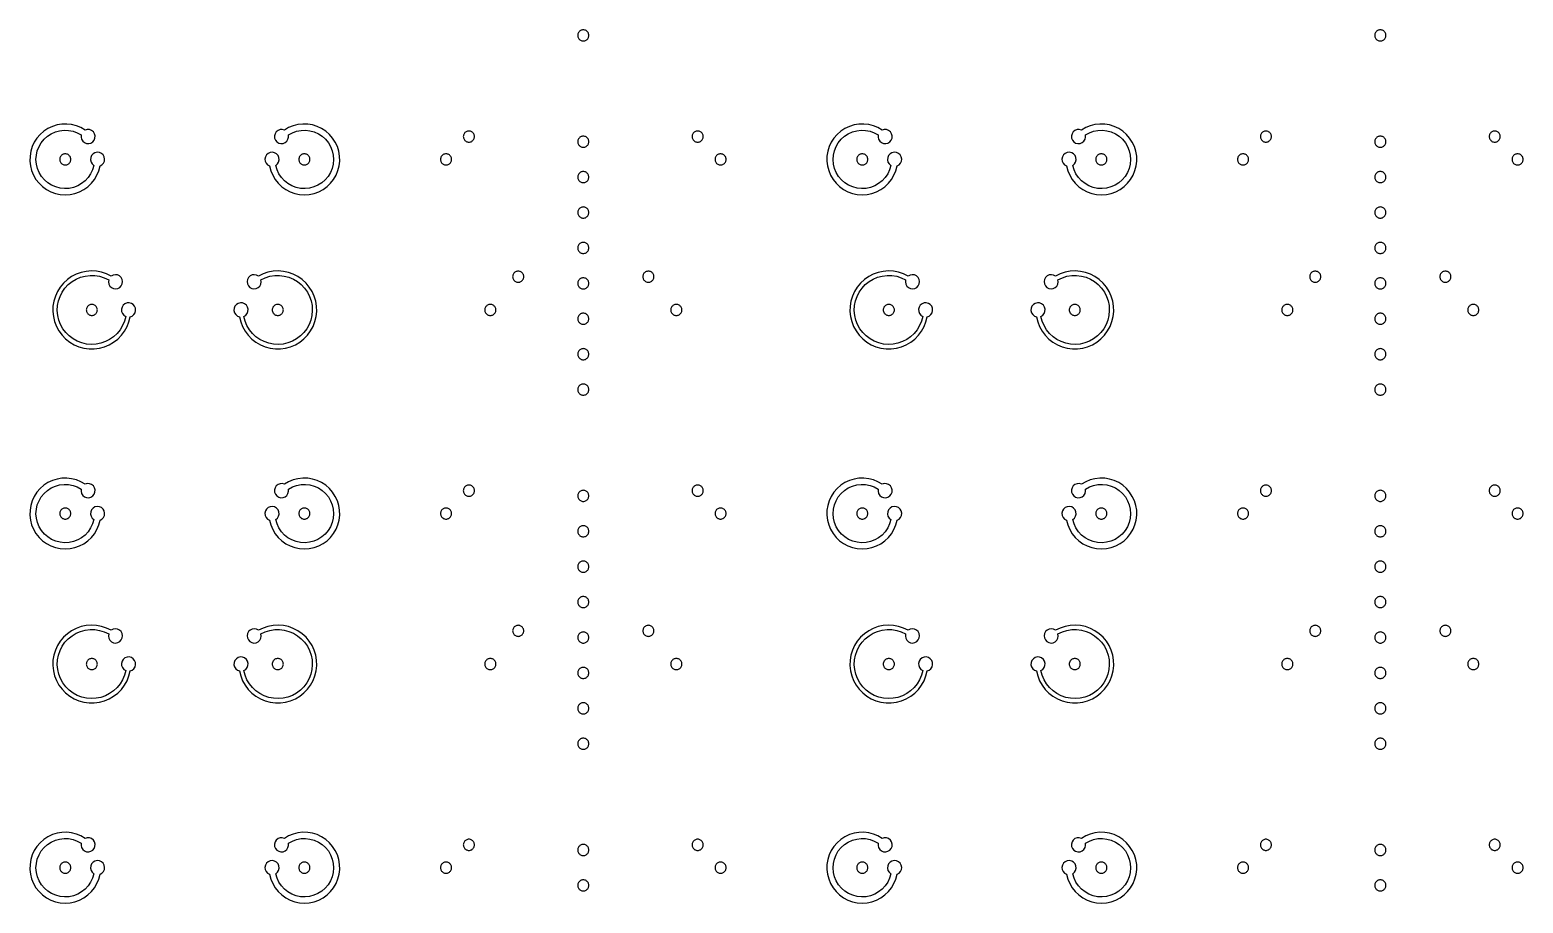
# Model space of a CAD drawing. Extents: x -100 to 100, y -100 to 100.
# Drawn here: x 8.68 to 28.88, y -25.39 to -13.58 of the extents above; entities that cross this region are included whole.
import ezdxf

# ---------------------------------------------------------------- set-up
doc = ezdxf.new("R2010")
doc.units = 0
doc.layers.add('L2', color=7, linetype='continuous')

# ---------------------------------------------------------------- blocks, each defined once
blk = doc.blocks.new('LDI_XFL94-0512-011_L2_B1')
at = {"layer": 'L2'}
for points in [[(9.548, -53.734), (9.531, -53.793), (9.505, -53.848), (9.472, -53.898), (9.43, -53.943), (9.383, -53.98), (9.33, -54.01), (9.273, -54.032), (9.213, -54.045), (9.153, -54.048), (9.092, -54.042), (9.033, -54.026), (8.977, -54.002), (8.926, -53.97), (8.88, -53.93), (8.841, -53.884), (8.809, -53.832), (8.786, -53.775), (8.772, -53.716), (8.766, -53.656), (8.771, -53.595), (8.784, -53.536), (8.807, -53.479), (8.837, -53.427), (8.876, -53.38), (8.921, -53.339), (8.972, -53.306), (9.028, -53.281), (9.086, -53.265), (9.147, -53.258), (9.207, -53.26), (9.267, -53.272), (9.324, -53.292), (9.378, -53.322), (9.375, -53.352), (9.383, -53.381), (9.399, -53.407), (9.422, -53.426), (9.45, -53.437), (9.48, -53.439), (9.509, -53.431), (9.534, -53.415), (9.554, -53.392), (9.564, -53.364), (9.566, -53.334), (9.558, -53.305), (9.542, -53.279), (9.518, -53.26), (9.49, -53.25), (9.46, -53.248), (9.431, -53.256), (9.374, -53.223), (9.312, -53.198), (9.248, -53.182), (9.182, -53.174), (9.116, -53.176), (9.051, -53.187), (8.988, -53.206), (8.928, -53.235), (8.872, -53.271), (8.822, -53.315), (8.779, -53.365), (8.743, -53.42), (8.715, -53.48), (8.695, -53.543), (8.685, -53.609), (8.683, -53.675), (8.691, -53.741), (8.707, -53.805), (8.733, -53.866), (8.766, -53.923), (8.807, -53.975), (8.855, -54.021), (8.909, -54.06), (8.968, -54.091), (9.03, -54.113), (9.095, -54.127), (9.161, -54.132), (9.227, -54.127), (9.292, -54.114), (9.354, -54.091), (9.413, -54.061), (9.467, -54.022), (9.515, -53.976), (9.556, -53.925), (9.59, -53.868), (9.615, -53.807), (9.632, -53.742), (9.658, -53.728), (9.679, -53.705), (9.691, -53.678), (9.694, -53.648), (9.688, -53.618), (9.673, -53.592), (9.651, -53.572), (9.623, -53.56), (9.593, -53.557), (9.564, -53.564), (9.538, -53.579), (9.518, -53.602), (9.506, -53.629), (9.503, -53.659), (9.51, -53.689), (9.526, -53.714), (9.548, -53.734)], [(11.925, -53.742), (11.942, -53.807), (11.967, -53.868), (12.001, -53.925), (12.042, -53.976), (12.09, -54.022), (12.144, -54.061), (12.203, -54.091), (12.265, -54.114), (12.33, -54.127), (12.396, -54.132), (12.462, -54.127), (12.527, -54.113), (12.589, -54.091), (12.648, -54.06), (12.702, -54.021), (12.749, -53.975), (12.791, -53.923), (12.824, -53.866), (12.849, -53.805), (12.866, -53.741), (12.874, -53.675), (12.872, -53.609), (12.862, -53.543), (12.842, -53.48), (12.814, -53.42), (12.778, -53.365), (12.735, -53.315), (12.685, -53.271), (12.629, -53.235), (12.569, -53.206), (12.506, -53.187), (12.441, -53.176), (12.374, -53.174), (12.309, -53.182), (12.244, -53.198), (12.183, -53.223), (12.126, -53.256), (12.097, -53.248), (12.067, -53.25), (12.039, -53.26), (12.015, -53.279), (11.999, -53.305), (11.991, -53.334), (11.992, -53.364), (12.003, -53.392), (12.022, -53.415), (12.048, -53.431), (12.077, -53.439), (12.107, -53.437), (12.135, -53.426), (12.158, -53.407), (12.174, -53.381), (12.182, -53.352), (12.179, -53.322), (12.233, -53.292), (12.29, -53.272), (12.35, -53.26), (12.41, -53.258), (12.471, -53.265), (12.529, -53.281), (12.585, -53.306), (12.636, -53.339), (12.681, -53.38), (12.72, -53.427), (12.75, -53.479), (12.773, -53.536), (12.786, -53.595), (12.79, -53.656), (12.785, -53.716), (12.771, -53.775), (12.748, -53.832), (12.716, -53.884), (12.677, -53.93), (12.631, -53.97), (12.579, -54.002), (12.524, -54.026), (12.465, -54.042), (12.404, -54.048), (12.344, -54.045), (12.284, -54.032), (12.227, -54.01), (12.174, -53.98), (12.127, -53.943), (12.085, -53.898), (12.051, -53.848), (12.026, -53.793), (12.008, -53.734), (12.031, -53.714), (12.047, -53.689), (12.054, -53.659), (12.051, -53.629), (12.039, -53.602), (12.019, -53.579), (11.993, -53.564), (11.964, -53.557), (11.934, -53.56), (11.906, -53.572), (11.884, -53.592), (11.869, -53.618), (11.862, -53.648), (11.866, -53.678), (11.878, -53.705), (11.898, -53.728), (11.925, -53.742)], [(14.62, -53.269), (14.611, -53.269), (14.601, -53.271), (14.592, -53.274), (14.583, -53.279), (14.575, -53.284), (14.567, -53.291), (14.561, -53.298), (14.556, -53.306), (14.551, -53.315), (14.548, -53.324), (14.546, -53.334), (14.545, -53.344), (14.546, -53.353), (14.548, -53.363), (14.551, -53.372), (14.556, -53.381), (14.561, -53.389), (14.567, -53.397), (14.575, -53.403), (14.583, -53.409), (14.592, -53.413), (14.601, -53.416), (14.611, -53.418), (14.62, -53.419), (14.63, -53.418), (14.64, -53.416), (14.649, -53.413), (14.658, -53.409), (14.666, -53.403), (14.674, -53.397), (14.68, -53.389), (14.685, -53.381), (14.69, -53.372), (14.693, -53.363), (14.695, -53.353), (14.695, -53.344), (14.695, -53.334), (14.693, -53.324), (14.69, -53.315), (14.685, -53.306), (14.68, -53.298), (14.674, -53.291), (14.666, -53.284), (14.658, -53.279), (14.649, -53.274), (14.64, -53.271), (14.63, -53.269), (14.62, -53.269)], [(17.715, -53.269), (17.705, -53.269), (17.695, -53.271), (17.686, -53.274), (17.677, -53.279), (17.669, -53.284), (17.662, -53.291), (17.655, -53.298), (17.65, -53.306), (17.646, -53.315), (17.642, -53.324), (17.64, -53.334), (17.64, -53.344), (17.64, -53.353), (17.642, -53.363), (17.646, -53.372), (17.65, -53.381), (17.655, -53.389), (17.662, -53.397), (17.669, -53.403), (17.677, -53.409), (17.686, -53.413), (17.695, -53.416), (17.705, -53.418), (17.715, -53.419), (17.725, -53.418), (17.734, -53.416), (17.744, -53.413), (17.752, -53.409), (17.761, -53.403), (17.768, -53.397), (17.774, -53.389), (17.78, -53.381), (17.784, -53.372), (17.787, -53.363), (17.789, -53.353), (17.79, -53.344), (17.789, -53.334), (17.787, -53.324), (17.784, -53.315), (17.78, -53.306), (17.774, -53.298), (17.768, -53.291), (17.761, -53.284), (17.752, -53.279), (17.744, -53.274), (17.734, -53.271), (17.725, -53.269), (17.715, -53.269)], [(20.327, -53.734), (20.31, -53.793), (20.284, -53.848), (20.25, -53.898), (20.209, -53.943), (20.161, -53.98), (20.108, -54.01), (20.051, -54.032), (19.992, -54.045), (19.931, -54.048), (19.871, -54.042), (19.812, -54.026), (19.756, -54.002), (19.704, -53.97), (19.659, -53.93), (19.619, -53.884), (19.588, -53.832), (19.564, -53.775), (19.55, -53.716), (19.545, -53.656), (19.549, -53.595), (19.563, -53.536), (19.585, -53.479), (19.616, -53.427), (19.654, -53.38), (19.7, -53.339), (19.751, -53.306), (19.806, -53.281), (19.865, -53.265), (19.925, -53.258), (19.986, -53.26), (20.045, -53.272), (20.103, -53.292), (20.156, -53.322), (20.154, -53.352), (20.161, -53.381), (20.177, -53.407), (20.2, -53.426), (20.228, -53.437), (20.258, -53.439), (20.287, -53.431), (20.313, -53.415), (20.332, -53.392), (20.343, -53.364), (20.345, -53.334), (20.337, -53.305), (20.32, -53.279), (20.297, -53.26), (20.269, -53.25), (20.238, -53.248), (20.209, -53.256), (20.152, -53.223), (20.091, -53.198), (20.027, -53.182), (19.961, -53.174), (19.895, -53.176), (19.829, -53.187), (19.766, -53.206), (19.706, -53.235), (19.651, -53.271), (19.601, -53.315), (19.557, -53.365), (19.521, -53.42), (19.493, -53.48), (19.474, -53.543), (19.463, -53.609), (19.462, -53.675), (19.469, -53.741), (19.486, -53.805), (19.511, -53.866), (19.545, -53.923), (19.586, -53.975), (19.634, -54.021), (19.688, -54.06), (19.746, -54.091), (19.808, -54.113), (19.873, -54.127), (19.939, -54.132), (20.005, -54.127), (20.07, -54.114), (20.133, -54.091), (20.191, -54.061), (20.245, -54.022), (20.293, -53.976), (20.334, -53.925), (20.368, -53.868), (20.394, -53.807), (20.411, -53.742), (20.437, -53.728), (20.457, -53.705), (20.47, -53.678), (20.473, -53.648), (20.467, -53.618), (20.452, -53.592), (20.429, -53.572), (20.402, -53.56), (20.372, -53.557), (20.342, -53.564), (20.316, -53.579), (20.296, -53.602), (20.284, -53.629), (20.282, -53.659), (20.288, -53.689), (20.304, -53.714), (20.327, -53.734)], [(22.703, -53.742), (22.72, -53.807), (22.746, -53.868), (22.779, -53.925), (22.821, -53.976), (22.869, -54.022), (22.923, -54.061), (22.981, -54.091), (23.044, -54.114), (23.108, -54.127), (23.174, -54.132), (23.241, -54.127), (23.305, -54.113), (23.368, -54.091), (23.426, -54.06), (23.48, -54.021), (23.528, -53.975), (23.569, -53.923), (23.602, -53.866), (23.628, -53.805), (23.645, -53.741), (23.652, -53.675), (23.651, -53.609), (23.64, -53.543), (23.621, -53.48), (23.592, -53.42), (23.556, -53.365), (23.513, -53.315), (23.463, -53.271), (23.408, -53.235), (23.348, -53.206), (23.285, -53.187), (23.219, -53.176), (23.153, -53.174), (23.087, -53.182), (23.023, -53.198), (22.962, -53.223), (22.904, -53.256), (22.875, -53.248), (22.845, -53.25), (22.817, -53.26), (22.794, -53.279), (22.777, -53.305), (22.769, -53.334), (22.771, -53.364), (22.782, -53.392), (22.801, -53.415), (22.826, -53.431), (22.856, -53.439), (22.886, -53.437), (22.914, -53.426), (22.937, -53.407), (22.953, -53.381), (22.96, -53.352), (22.958, -53.322), (23.011, -53.292), (23.068, -53.272), (23.128, -53.26), (23.189, -53.258), (23.249, -53.265), (23.308, -53.281), (23.363, -53.306), (23.414, -53.339), (23.459, -53.38), (23.498, -53.427), (23.529, -53.479), (23.551, -53.536), (23.565, -53.595), (23.569, -53.656), (23.564, -53.716), (23.549, -53.775), (23.526, -53.832), (23.494, -53.884), (23.455, -53.93), (23.409, -53.97), (23.358, -54.002), (23.302, -54.026), (23.243, -54.042), (23.183, -54.048), (23.122, -54.045), (23.063, -54.032), (23.006, -54.01), (22.953, -53.98), (22.905, -53.943), (22.864, -53.898), (22.83, -53.848), (22.804, -53.793), (22.787, -53.734), (22.81, -53.714), (22.825, -53.689), (22.832, -53.659), (22.829, -53.629), (22.818, -53.602), (22.798, -53.579), (22.772, -53.564), (22.742, -53.557), (22.712, -53.56), (22.685, -53.572), (22.662, -53.592), (22.647, -53.618), (22.641, -53.648), (22.644, -53.678), (22.657, -53.705), (22.677, -53.728), (22.703, -53.742)], [(25.399, -53.269), (25.389, -53.269), (25.38, -53.271), (25.37, -53.274), (25.361, -53.279), (25.353, -53.284), (25.346, -53.291), (25.339, -53.298), (25.334, -53.306), (25.33, -53.315), (25.326, -53.324), (25.325, -53.334), (25.324, -53.344), (25.325, -53.353), (25.326, -53.363), (25.33, -53.372), (25.334, -53.381), (25.339, -53.389), (25.346, -53.397), (25.353, -53.403), (25.361, -53.409), (25.37, -53.413), (25.38, -53.416), (25.389, -53.418), (25.399, -53.419), (25.409, -53.418), (25.418, -53.416), (25.428, -53.413), (25.436, -53.409), (25.445, -53.403), (25.452, -53.397), (25.458, -53.389), (25.464, -53.381), (25.468, -53.372), (25.471, -53.363), (25.473, -53.353), (25.474, -53.344), (25.473, -53.334), (25.471, -53.324), (25.468, -53.315), (25.464, -53.306), (25.458, -53.298), (25.452, -53.291), (25.445, -53.284), (25.436, -53.279), (25.428, -53.274), (25.418, -53.271), (25.409, -53.269), (25.399, -53.269)], [(28.493, -53.269), (28.484, -53.269), (28.474, -53.271), (28.465, -53.274), (28.456, -53.279), (28.448, -53.284), (28.44, -53.291), (28.434, -53.298), (28.428, -53.306), (28.424, -53.315), (28.421, -53.324), (28.419, -53.334), (28.418, -53.344), (28.419, -53.353), (28.421, -53.363), (28.424, -53.372), (28.428, -53.381), (28.434, -53.389), (28.44, -53.397), (28.448, -53.403), (28.456, -53.409), (28.465, -53.413), (28.474, -53.416), (28.484, -53.418), (28.493, -53.419), (28.503, -53.418), (28.513, -53.416), (28.522, -53.413), (28.531, -53.409), (28.539, -53.403), (28.546, -53.397), (28.553, -53.389), (28.558, -53.381), (28.563, -53.372), (28.566, -53.363), (28.568, -53.353), (28.568, -53.344), (28.568, -53.334), (28.566, -53.324), (28.563, -53.315), (28.558, -53.306), (28.553, -53.298), (28.546, -53.291), (28.539, -53.284), (28.531, -53.279), (28.522, -53.274), (28.513, -53.271), (28.503, -53.269), (28.493, -53.269)], [(16.168, -53.338), (16.158, -53.339), (16.148, -53.341), (16.139, -53.344), (16.13, -53.348), (16.122, -53.354), (16.115, -53.36), (16.108, -53.368), (16.103, -53.376), (16.098, -53.384), (16.095, -53.394), (16.093, -53.403), (16.093, -53.413), (16.093, -53.423), (16.095, -53.433), (16.098, -53.442), (16.103, -53.451), (16.108, -53.459), (16.115, -53.466), (16.122, -53.473), (16.13, -53.478), (16.139, -53.482), (16.148, -53.486), (16.158, -53.488), (16.168, -53.488), (16.177, -53.488), (16.187, -53.486), (16.196, -53.482), (16.205, -53.478), (16.213, -53.473), (16.221, -53.466), (16.227, -53.459), (16.233, -53.451), (16.237, -53.442), (16.24, -53.433), (16.242, -53.423), (16.243, -53.413), (16.242, -53.403), (16.24, -53.394), (16.237, -53.384), (16.233, -53.376), (16.227, -53.368), (16.221, -53.36), (16.213, -53.354), (16.205, -53.348), (16.196, -53.344), (16.187, -53.341), (16.177, -53.339), (16.168, -53.338)], [(26.946, -53.338), (26.936, -53.339), (26.927, -53.341), (26.917, -53.344), (26.909, -53.348), (26.9, -53.354), (26.893, -53.36), (26.887, -53.368), (26.881, -53.376), (26.877, -53.384), (26.874, -53.394), (26.872, -53.403), (26.871, -53.413), (26.872, -53.423), (26.874, -53.433), (26.877, -53.442), (26.881, -53.451), (26.887, -53.459), (26.893, -53.466), (26.9, -53.473), (26.909, -53.478), (26.917, -53.482), (26.927, -53.486), (26.936, -53.488), (26.946, -53.488), (26.956, -53.488), (26.966, -53.486), (26.975, -53.482), (26.984, -53.478), (26.992, -53.473), (26.999, -53.466), (27.006, -53.459), (27.011, -53.451), (27.015, -53.442), (27.019, -53.433), (27.02, -53.423), (27.021, -53.413), (27.02, -53.403), (27.019, -53.394), (27.015, -53.384), (27.011, -53.376), (27.006, -53.368), (26.999, -53.36), (26.992, -53.354), (26.984, -53.348), (26.975, -53.344), (26.966, -53.341), (26.956, -53.339), (26.946, -53.338)], [(9.162, -53.578), (9.152, -53.578), (9.142, -53.58), (9.133, -53.583), (9.124, -53.588), (9.116, -53.593), (9.109, -53.6), (9.102, -53.607), (9.097, -53.615), (9.092, -53.624), (9.089, -53.633), (9.087, -53.643), (9.087, -53.653), (9.087, -53.662), (9.089, -53.672), (9.092, -53.681), (9.097, -53.69), (9.102, -53.698), (9.109, -53.706), (9.116, -53.712), (9.124, -53.718), (9.133, -53.722), (9.142, -53.725), (9.152, -53.727), (9.162, -53.728), (9.171, -53.727), (9.181, -53.725), (9.19, -53.722), (9.199, -53.718), (9.207, -53.712), (9.215, -53.706), (9.221, -53.698), (9.227, -53.69), (9.231, -53.681), (9.234, -53.672), (9.236, -53.662), (9.237, -53.653), (9.236, -53.643), (9.234, -53.633), (9.231, -53.624), (9.227, -53.615), (9.221, -53.607), (9.215, -53.6), (9.207, -53.593), (9.199, -53.588), (9.19, -53.583), (9.181, -53.58), (9.171, -53.578), (9.162, -53.578)], [(12.395, -53.578), (12.385, -53.578), (12.376, -53.58), (12.367, -53.583), (12.358, -53.588), (12.35, -53.593), (12.342, -53.6), (12.336, -53.607), (12.33, -53.615), (12.326, -53.624), (12.323, -53.633), (12.321, -53.643), (12.32, -53.653), (12.321, -53.662), (12.323, -53.672), (12.326, -53.681), (12.33, -53.69), (12.336, -53.698), (12.342, -53.706), (12.35, -53.712), (12.358, -53.718), (12.367, -53.722), (12.376, -53.725), (12.385, -53.727), (12.395, -53.728), (12.405, -53.727), (12.415, -53.725), (12.424, -53.722), (12.433, -53.718), (12.441, -53.712), (12.448, -53.706), (12.455, -53.698), (12.46, -53.69), (12.465, -53.681), (12.468, -53.672), (12.47, -53.662), (12.47, -53.653), (12.47, -53.643), (12.468, -53.633), (12.465, -53.624), (12.46, -53.615), (12.455, -53.607), (12.448, -53.6), (12.441, -53.593), (12.433, -53.588), (12.424, -53.583), (12.415, -53.58), (12.405, -53.578), (12.395, -53.578)], [(14.311, -53.578), (14.302, -53.578), (14.292, -53.58), (14.283, -53.583), (14.274, -53.588), (14.266, -53.593), (14.258, -53.6), (14.252, -53.607), (14.246, -53.615), (14.242, -53.624), (14.239, -53.633), (14.237, -53.643), (14.236, -53.653), (14.237, -53.662), (14.239, -53.672), (14.242, -53.681), (14.246, -53.69), (14.252, -53.698), (14.258, -53.706), (14.266, -53.712), (14.274, -53.718), (14.283, -53.722), (14.292, -53.725), (14.302, -53.727), (14.311, -53.728), (14.321, -53.727), (14.331, -53.725), (14.34, -53.722), (14.349, -53.718), (14.357, -53.712), (14.364, -53.706), (14.371, -53.698), (14.376, -53.69), (14.381, -53.681), (14.384, -53.672), (14.386, -53.662), (14.386, -53.653), (14.386, -53.643), (14.384, -53.633), (14.381, -53.624), (14.376, -53.615), (14.371, -53.607), (14.364, -53.6), (14.357, -53.593), (14.349, -53.588), (14.34, -53.583), (14.331, -53.58), (14.321, -53.578), (14.311, -53.578)], [(18.024, -53.578), (18.014, -53.578), (18.005, -53.58), (17.995, -53.583), (17.986, -53.588), (17.978, -53.593), (17.971, -53.6), (17.964, -53.607), (17.959, -53.615), (17.955, -53.624), (17.952, -53.633), (17.95, -53.643), (17.949, -53.653), (17.95, -53.662), (17.952, -53.672), (17.955, -53.681), (17.959, -53.69), (17.964, -53.698), (17.971, -53.706), (17.978, -53.712), (17.986, -53.718), (17.995, -53.722), (18.005, -53.725), (18.014, -53.727), (18.024, -53.728), (18.034, -53.727), (18.043, -53.725), (18.053, -53.722), (18.061, -53.718), (18.07, -53.712), (18.077, -53.706), (18.083, -53.698), (18.089, -53.69), (18.093, -53.681), (18.096, -53.672), (18.098, -53.662), (18.099, -53.653), (18.098, -53.643), (18.096, -53.633), (18.093, -53.624), (18.089, -53.615), (18.083, -53.607), (18.077, -53.6), (18.07, -53.593), (18.061, -53.588), (18.053, -53.583), (18.043, -53.58), (18.034, -53.578), (18.024, -53.578)], [(19.94, -53.578), (19.93, -53.578), (19.921, -53.58), (19.911, -53.583), (19.903, -53.588), (19.894, -53.593), (19.887, -53.6), (19.881, -53.607), (19.875, -53.615), (19.871, -53.624), (19.868, -53.633), (19.866, -53.643), (19.865, -53.653), (19.866, -53.662), (19.868, -53.672), (19.871, -53.681), (19.875, -53.69), (19.881, -53.698), (19.887, -53.706), (19.894, -53.712), (19.903, -53.718), (19.911, -53.722), (19.921, -53.725), (19.93, -53.727), (19.94, -53.728), (19.95, -53.727), (19.96, -53.725), (19.969, -53.722), (19.978, -53.718), (19.986, -53.712), (19.993, -53.706), (20, -53.698), (20.005, -53.69), (20.009, -53.681), (20.013, -53.672), (20.014, -53.662), (20.015, -53.653), (20.014, -53.643), (20.013, -53.633), (20.009, -53.624), (20.005, -53.615), (20, -53.607), (19.993, -53.6), (19.986, -53.593), (19.978, -53.588), (19.969, -53.583), (19.96, -53.58), (19.95, -53.578), (19.94, -53.578)], [(23.174, -53.578), (23.164, -53.578), (23.154, -53.58), (23.145, -53.583), (23.136, -53.588), (23.128, -53.593), (23.121, -53.6), (23.114, -53.607), (23.109, -53.615), (23.104, -53.624), (23.101, -53.633), (23.099, -53.643), (23.099, -53.653), (23.099, -53.662), (23.101, -53.672), (23.104, -53.681), (23.109, -53.69), (23.114, -53.698), (23.121, -53.706), (23.128, -53.712), (23.136, -53.718), (23.145, -53.722), (23.154, -53.725), (23.164, -53.727), (23.174, -53.728), (23.183, -53.727), (23.193, -53.725), (23.202, -53.722), (23.211, -53.718), (23.219, -53.712), (23.227, -53.706), (23.233, -53.698), (23.239, -53.69), (23.243, -53.681), (23.246, -53.672), (23.248, -53.662), (23.249, -53.653), (23.248, -53.643), (23.246, -53.633), (23.243, -53.624), (23.239, -53.615), (23.233, -53.607), (23.227, -53.6), (23.219, -53.593), (23.211, -53.588), (23.202, -53.583), (23.193, -53.58), (23.183, -53.578), (23.174, -53.578)], [(25.09, -53.578), (25.08, -53.578), (25.07, -53.58), (25.061, -53.583), (25.052, -53.588), (25.044, -53.593), (25.037, -53.6), (25.03, -53.607), (25.025, -53.615), (25.021, -53.624), (25.017, -53.633), (25.015, -53.643), (25.015, -53.653), (25.015, -53.662), (25.017, -53.672), (25.021, -53.681), (25.025, -53.69), (25.03, -53.698), (25.037, -53.706), (25.044, -53.712), (25.052, -53.718), (25.061, -53.722), (25.07, -53.725), (25.08, -53.727), (25.09, -53.728), (25.1, -53.727), (25.109, -53.725), (25.119, -53.722), (25.127, -53.718), (25.135, -53.712), (25.143, -53.706), (25.149, -53.698), (25.155, -53.69), (25.159, -53.681), (25.162, -53.672), (25.164, -53.662), (25.165, -53.653), (25.164, -53.643), (25.162, -53.633), (25.159, -53.624), (25.155, -53.615), (25.149, -53.607), (25.143, -53.6), (25.135, -53.593), (25.127, -53.588), (25.119, -53.583), (25.109, -53.58), (25.1, -53.578), (25.09, -53.578)], [(28.802, -53.578), (28.793, -53.578), (28.783, -53.58), (28.774, -53.583), (28.765, -53.588), (28.757, -53.593), (28.749, -53.6), (28.743, -53.607), (28.737, -53.615), (28.733, -53.624), (28.73, -53.633), (28.728, -53.643), (28.727, -53.653), (28.728, -53.662), (28.73, -53.672), (28.733, -53.681), (28.737, -53.69), (28.743, -53.698), (28.749, -53.706), (28.757, -53.712), (28.765, -53.718), (28.774, -53.722), (28.783, -53.725), (28.793, -53.727), (28.802, -53.728), (28.812, -53.727), (28.822, -53.725), (28.831, -53.722), (28.84, -53.718), (28.848, -53.712), (28.855, -53.706), (28.862, -53.698), (28.867, -53.69), (28.872, -53.681), (28.875, -53.672), (28.877, -53.662), (28.877, -53.653), (28.877, -53.643), (28.875, -53.633), (28.872, -53.624), (28.867, -53.615), (28.862, -53.607), (28.855, -53.6), (28.848, -53.593), (28.84, -53.588), (28.831, -53.583), (28.822, -53.58), (28.812, -53.578), (28.802, -53.578)], [(16.168, -53.817), (16.158, -53.818), (16.148, -53.82), (16.139, -53.823), (16.13, -53.827), (16.122, -53.833), (16.115, -53.839), (16.108, -53.847), (16.103, -53.855), (16.098, -53.864), (16.095, -53.873), (16.093, -53.882), (16.093, -53.892), (16.093, -53.902), (16.095, -53.912), (16.098, -53.921), (16.103, -53.93), (16.108, -53.938), (16.115, -53.945), (16.122, -53.952), (16.13, -53.957), (16.139, -53.962), (16.148, -53.965), (16.158, -53.967), (16.168, -53.967), (16.177, -53.967), (16.187, -53.965), (16.196, -53.962), (16.205, -53.957), (16.213, -53.952), (16.221, -53.945), (16.227, -53.938), (16.233, -53.93), (16.237, -53.921), (16.24, -53.912), (16.242, -53.902), (16.243, -53.892), (16.242, -53.882), (16.24, -53.873), (16.237, -53.864), (16.233, -53.855), (16.227, -53.847), (16.221, -53.839), (16.213, -53.833), (16.205, -53.827), (16.196, -53.823), (16.187, -53.82), (16.177, -53.818), (16.168, -53.817)], [(26.946, -53.817), (26.936, -53.818), (26.927, -53.82), (26.917, -53.823), (26.909, -53.827), (26.9, -53.833), (26.893, -53.839), (26.887, -53.847), (26.881, -53.855), (26.877, -53.864), (26.874, -53.873), (26.872, -53.882), (26.871, -53.892), (26.872, -53.902), (26.874, -53.912), (26.877, -53.921), (26.881, -53.93), (26.887, -53.938), (26.893, -53.945), (26.9, -53.952), (26.909, -53.957), (26.917, -53.962), (26.927, -53.965), (26.936, -53.967), (26.946, -53.967), (26.956, -53.967), (26.966, -53.965), (26.975, -53.962), (26.984, -53.957), (26.992, -53.952), (26.999, -53.945), (27.006, -53.938), (27.011, -53.93), (27.015, -53.921), (27.019, -53.912), (27.02, -53.902), (27.021, -53.892), (27.02, -53.882), (27.019, -53.873), (27.015, -53.864), (27.011, -53.855), (27.006, -53.847), (26.999, -53.839), (26.992, -53.833), (26.984, -53.827), (26.975, -53.823), (26.966, -53.82), (26.956, -53.818), (26.946, -53.817)], [(16.168, -54.296), (16.158, -54.297), (16.148, -54.299), (16.139, -54.302), (16.13, -54.306), (16.122, -54.312), (16.115, -54.318), (16.108, -54.326), (16.103, -54.334), (16.098, -54.343), (16.095, -54.352), (16.093, -54.361), (16.093, -54.371), (16.093, -54.381), (16.095, -54.391), (16.098, -54.4), (16.103, -54.409), (16.108, -54.417), (16.115, -54.424), (16.122, -54.431), (16.13, -54.436), (16.139, -54.441), (16.148, -54.444), (16.158, -54.446), (16.168, -54.446), (16.177, -54.446), (16.187, -54.444), (16.196, -54.441), (16.205, -54.436), (16.213, -54.431), (16.221, -54.424), (16.227, -54.417), (16.233, -54.409), (16.237, -54.4), (16.24, -54.391), (16.242, -54.381), (16.243, -54.371), (16.242, -54.361), (16.24, -54.352), (16.237, -54.343), (16.233, -54.334), (16.227, -54.326), (16.221, -54.318), (16.213, -54.312), (16.205, -54.306), (16.196, -54.302), (16.187, -54.299), (16.177, -54.297), (16.168, -54.296)], [(26.946, -54.296), (26.936, -54.297), (26.927, -54.299), (26.917, -54.302), (26.909, -54.306), (26.9, -54.312), (26.893, -54.318), (26.887, -54.326), (26.881, -54.334), (26.877, -54.343), (26.874, -54.352), (26.872, -54.361), (26.871, -54.371), (26.872, -54.381), (26.874, -54.391), (26.877, -54.4), (26.881, -54.409), (26.887, -54.417), (26.893, -54.424), (26.9, -54.431), (26.909, -54.436), (26.917, -54.441), (26.927, -54.444), (26.936, -54.446), (26.946, -54.446), (26.956, -54.446), (26.966, -54.444), (26.975, -54.441), (26.984, -54.436), (26.992, -54.431), (26.999, -54.424), (27.006, -54.417), (27.011, -54.409), (27.015, -54.4), (27.019, -54.391), (27.02, -54.381), (27.021, -54.371), (27.02, -54.361), (27.019, -54.352), (27.015, -54.343), (27.011, -54.334), (27.006, -54.326), (26.999, -54.318), (26.992, -54.312), (26.984, -54.306), (26.975, -54.302), (26.966, -54.299), (26.956, -54.297), (26.946, -54.296)], [(16.168, -54.775), (16.158, -54.776), (16.148, -54.778), (16.139, -54.781), (16.13, -54.785), (16.122, -54.791), (16.115, -54.797), (16.108, -54.805), (16.103, -54.813), (16.098, -54.822), (16.095, -54.831), (16.093, -54.841), (16.093, -54.85), (16.093, -54.86), (16.095, -54.87), (16.098, -54.879), (16.103, -54.888), (16.108, -54.896), (16.115, -54.903), (16.122, -54.91), (16.13, -54.915), (16.139, -54.92), (16.148, -54.923), (16.158, -54.925), (16.168, -54.925), (16.177, -54.925), (16.187, -54.923), (16.196, -54.92), (16.205, -54.915), (16.213, -54.91), (16.221, -54.903), (16.227, -54.896), (16.233, -54.888), (16.237, -54.879), (16.24, -54.87), (16.242, -54.86), (16.243, -54.85), (16.242, -54.841), (16.24, -54.831), (16.237, -54.822), (16.233, -54.813), (16.227, -54.805), (16.221, -54.797), (16.213, -54.791), (16.205, -54.785), (16.196, -54.781), (16.187, -54.778), (16.177, -54.776), (16.168, -54.775)], [(26.946, -54.775), (26.936, -54.776), (26.927, -54.778), (26.917, -54.781), (26.909, -54.785), (26.9, -54.791), (26.893, -54.797), (26.887, -54.805), (26.881, -54.813), (26.877, -54.822), (26.874, -54.831), (26.872, -54.841), (26.871, -54.85), (26.872, -54.86), (26.874, -54.87), (26.877, -54.879), (26.881, -54.888), (26.887, -54.896), (26.893, -54.903), (26.9, -54.91), (26.909, -54.915), (26.917, -54.92), (26.927, -54.923), (26.936, -54.925), (26.946, -54.925), (26.956, -54.925), (26.966, -54.923), (26.975, -54.92), (26.984, -54.915), (26.992, -54.91), (26.999, -54.903), (27.006, -54.896), (27.011, -54.888), (27.015, -54.879), (27.019, -54.87), (27.02, -54.86), (27.021, -54.85), (27.02, -54.841), (27.019, -54.831), (27.015, -54.822), (27.011, -54.813), (27.006, -54.805), (26.999, -54.797), (26.992, -54.791), (26.984, -54.785), (26.975, -54.781), (26.966, -54.778), (26.956, -54.776), (26.946, -54.775)], [(9.98, -55.776), (9.963, -55.84), (9.938, -55.9), (9.904, -55.956), (9.863, -56.006), (9.816, -56.051), (9.762, -56.089), (9.704, -56.118), (9.643, -56.14), (9.579, -56.152), (9.513, -56.156), (9.448, -56.15), (9.385, -56.135), (9.324, -56.112), (9.267, -56.08), (9.215, -56.041), (9.169, -55.995), (9.129, -55.943), (9.098, -55.886), (9.074, -55.825), (9.06, -55.762), (9.054, -55.697), (9.057, -55.631), (9.07, -55.567), (9.091, -55.506), (9.121, -55.448), (9.158, -55.394), (9.203, -55.347), (9.254, -55.306), (9.31, -55.272), (9.37, -55.247), (9.433, -55.23), (9.498, -55.222), (9.563, -55.223), (9.627, -55.234), (9.689, -55.253), (9.749, -55.281), (9.745, -55.31), (9.75, -55.34), (9.764, -55.366), (9.786, -55.387), (9.813, -55.4), (9.843, -55.404), (9.872, -55.398), (9.898, -55.384), (9.919, -55.362), (9.932, -55.336), (9.936, -55.306), (9.931, -55.276), (9.917, -55.25), (9.895, -55.229), (9.868, -55.216), (9.839, -55.212), (9.809, -55.217), (9.783, -55.231), (9.72, -55.201), (9.653, -55.179), (9.585, -55.166), (9.515, -55.162), (9.445, -55.167), (9.376, -55.182), (9.31, -55.206), (9.248, -55.238), (9.191, -55.278), (9.139, -55.325), (9.094, -55.379), (9.057, -55.438), (9.028, -55.502), (9.008, -55.569), (8.996, -55.638), (8.994, -55.708), (9.002, -55.778), (9.018, -55.846), (9.043, -55.911), (9.077, -55.973), (9.119, -56.029), (9.167, -56.079), (9.222, -56.123), (9.283, -56.159), (9.347, -56.186), (9.415, -56.205), (9.484, -56.214), (9.554, -56.215), (9.623, -56.206), (9.691, -56.187), (9.756, -56.16), (9.816, -56.125), (9.871, -56.082), (9.921, -56.032), (9.963, -55.976), (9.997, -55.915), (10.023, -55.85), (10.04, -55.782), (10.067, -55.771), (10.09, -55.752), (10.106, -55.726), (10.113, -55.697), (10.111, -55.667), (10.1, -55.64), (10.081, -55.617), (10.056, -55.601), (10.027, -55.593), (9.997, -55.595), (9.969, -55.606), (9.946, -55.625), (9.93, -55.651), (9.923, -55.68), (9.924, -55.709), (9.935, -55.737), (9.954, -55.76), (9.98, -55.776)], [(11.517, -55.782), (11.534, -55.85), (11.56, -55.915), (11.594, -55.976), (11.636, -56.032), (11.685, -56.082), (11.741, -56.125), (11.801, -56.16), (11.866, -56.187), (11.933, -56.206), (12.003, -56.215), (12.073, -56.214), (12.142, -56.205), (12.21, -56.186), (12.274, -56.159), (12.335, -56.123), (12.389, -56.079), (12.438, -56.029), (12.48, -55.973), (12.514, -55.911), (12.539, -55.846), (12.555, -55.778), (12.563, -55.708), (12.56, -55.638), (12.549, -55.569), (12.529, -55.502), (12.5, -55.438), (12.462, -55.379), (12.418, -55.325), (12.366, -55.278), (12.309, -55.238), (12.246, -55.206), (12.181, -55.182), (12.112, -55.167), (12.042, -55.162), (11.972, -55.166), (11.903, -55.179), (11.837, -55.201), (11.774, -55.231), (11.748, -55.217), (11.718, -55.212), (11.689, -55.216), (11.662, -55.229), (11.64, -55.25), (11.626, -55.276), (11.621, -55.306), (11.625, -55.336), (11.638, -55.362), (11.658, -55.384), (11.685, -55.398), (11.714, -55.404), (11.744, -55.4), (11.771, -55.387), (11.793, -55.366), (11.807, -55.34), (11.812, -55.31), (11.808, -55.281), (11.867, -55.253), (11.93, -55.234), (11.994, -55.223), (12.059, -55.222), (12.124, -55.23), (12.187, -55.247), (12.247, -55.272), (12.303, -55.306), (12.354, -55.347), (12.399, -55.394), (12.436, -55.448), (12.466, -55.506), (12.487, -55.567), (12.499, -55.631), (12.503, -55.697), (12.497, -55.762), (12.483, -55.825), (12.459, -55.886), (12.428, -55.943), (12.388, -55.995), (12.342, -56.041), (12.29, -56.08), (12.233, -56.112), (12.172, -56.135), (12.108, -56.15), (12.043, -56.156), (11.978, -56.152), (11.914, -56.14), (11.853, -56.118), (11.795, -56.089), (11.741, -56.051), (11.694, -56.006), (11.653, -55.956), (11.619, -55.9), (11.594, -55.84), (11.577, -55.776), (11.602, -55.76), (11.621, -55.737), (11.632, -55.709), (11.634, -55.68), (11.627, -55.651), (11.611, -55.625), (11.588, -55.606), (11.56, -55.595), (11.53, -55.593), (11.501, -55.601), (11.476, -55.617), (11.457, -55.64), (11.446, -55.667), (11.443, -55.697), (11.451, -55.726), (11.467, -55.752), (11.49, -55.771), (11.517, -55.782)], [(15.287, -55.164), (15.278, -55.165), (15.268, -55.167), (15.259, -55.17), (15.25, -55.174), (15.242, -55.18), (15.234, -55.186), (15.228, -55.193), (15.222, -55.202), (15.218, -55.21), (15.215, -55.22), (15.213, -55.229), (15.212, -55.239), (15.213, -55.249), (15.215, -55.258), (15.218, -55.268), (15.222, -55.277), (15.228, -55.285), (15.234, -55.292), (15.242, -55.299), (15.25, -55.304), (15.259, -55.308), (15.268, -55.312), (15.278, -55.313), (15.287, -55.314), (15.297, -55.313), (15.307, -55.312), (15.316, -55.308), (15.325, -55.304), (15.333, -55.299), (15.34, -55.292), (15.347, -55.285), (15.352, -55.277), (15.357, -55.268), (15.36, -55.258), (15.362, -55.249), (15.362, -55.239), (15.362, -55.229), (15.36, -55.22), (15.357, -55.21), (15.352, -55.202), (15.347, -55.193), (15.34, -55.186), (15.333, -55.18), (15.325, -55.174), (15.316, -55.17), (15.307, -55.167), (15.297, -55.165), (15.287, -55.164)], [(16.168, -55.254), (16.158, -55.255), (16.148, -55.257), (16.139, -55.26), (16.13, -55.264), (16.122, -55.27), (16.115, -55.276), (16.108, -55.284), (16.103, -55.292), (16.098, -55.301), (16.095, -55.31), (16.093, -55.32), (16.093, -55.329), (16.093, -55.339), (16.095, -55.349), (16.098, -55.358), (16.103, -55.367), (16.108, -55.375), (16.115, -55.382), (16.122, -55.389), (16.13, -55.394), (16.139, -55.399), (16.148, -55.402), (16.158, -55.404), (16.168, -55.404), (16.177, -55.404), (16.187, -55.402), (16.196, -55.399), (16.205, -55.394), (16.213, -55.389), (16.221, -55.382), (16.227, -55.375), (16.233, -55.367), (16.237, -55.358), (16.24, -55.349), (16.242, -55.339), (16.243, -55.329), (16.242, -55.32), (16.24, -55.31), (16.237, -55.301), (16.233, -55.292), (16.227, -55.284), (16.221, -55.276), (16.213, -55.27), (16.205, -55.264), (16.196, -55.26), (16.187, -55.257), (16.177, -55.255), (16.168, -55.254)], [(17.048, -55.164), (17.038, -55.165), (17.029, -55.167), (17.019, -55.17), (17.01, -55.174), (17.002, -55.18), (16.995, -55.186), (16.988, -55.193), (16.983, -55.202), (16.979, -55.21), (16.976, -55.22), (16.974, -55.229), (16.973, -55.239), (16.974, -55.249), (16.976, -55.258), (16.979, -55.268), (16.983, -55.277), (16.988, -55.285), (16.995, -55.292), (17.002, -55.299), (17.01, -55.304), (17.019, -55.308), (17.029, -55.312), (17.038, -55.313), (17.048, -55.314), (17.058, -55.313), (17.067, -55.312), (17.077, -55.308), (17.085, -55.304), (17.094, -55.299), (17.101, -55.292), (17.107, -55.285), (17.113, -55.277), (17.117, -55.268), (17.12, -55.258), (17.122, -55.249), (17.123, -55.239), (17.122, -55.229), (17.12, -55.22), (17.117, -55.21), (17.113, -55.202), (17.107, -55.193), (17.101, -55.186), (17.094, -55.18), (17.085, -55.174), (17.077, -55.17), (17.067, -55.167), (17.058, -55.165), (17.048, -55.164)], [(20.758, -55.776), (20.741, -55.84), (20.716, -55.9), (20.683, -55.956), (20.642, -56.006), (20.594, -56.051), (20.541, -56.089), (20.483, -56.118), (20.421, -56.14), (20.357, -56.152), (20.292, -56.156), (20.227, -56.15), (20.163, -56.135), (20.102, -56.112), (20.045, -56.08), (19.993, -56.041), (19.947, -55.995), (19.908, -55.943), (19.876, -55.886), (19.853, -55.825), (19.838, -55.762), (19.832, -55.697), (19.836, -55.631), (19.848, -55.567), (19.87, -55.506), (19.899, -55.448), (19.937, -55.394), (19.981, -55.347), (20.032, -55.306), (20.088, -55.272), (20.148, -55.247), (20.211, -55.23), (20.276, -55.222), (20.341, -55.223), (20.406, -55.234), (20.468, -55.253), (20.527, -55.281), (20.523, -55.31), (20.529, -55.34), (20.543, -55.366), (20.564, -55.387), (20.591, -55.4), (20.621, -55.404), (20.651, -55.398), (20.677, -55.384), (20.698, -55.362), (20.711, -55.336), (20.715, -55.306), (20.709, -55.276), (20.695, -55.25), (20.674, -55.229), (20.647, -55.216), (20.617, -55.212), (20.588, -55.217), (20.561, -55.231), (20.498, -55.201), (20.432, -55.179), (20.363, -55.166), (20.293, -55.162), (20.223, -55.167), (20.155, -55.182), (20.089, -55.206), (20.027, -55.238), (19.969, -55.278), (19.918, -55.325), (19.873, -55.379), (19.836, -55.438), (19.807, -55.502), (19.786, -55.569), (19.775, -55.638), (19.773, -55.708), (19.78, -55.778), (19.797, -55.846), (19.822, -55.911), (19.856, -55.973), (19.897, -56.029), (19.946, -56.079), (20.001, -56.123), (20.061, -56.159), (20.125, -56.186), (20.193, -56.205), (20.262, -56.214), (20.332, -56.215), (20.402, -56.206), (20.469, -56.187), (20.534, -56.16), (20.595, -56.125), (20.65, -56.082), (20.699, -56.032), (20.741, -55.976), (20.775, -55.915), (20.801, -55.85), (20.818, -55.782), (20.846, -55.771), (20.869, -55.752), (20.885, -55.726), (20.892, -55.697), (20.89, -55.667), (20.879, -55.64), (20.86, -55.617), (20.834, -55.601), (20.805, -55.593), (20.775, -55.595), (20.748, -55.606), (20.724, -55.625), (20.708, -55.651), (20.701, -55.68), (20.703, -55.709), (20.714, -55.737), (20.733, -55.76), (20.758, -55.776)], [(22.296, -55.782), (22.313, -55.85), (22.339, -55.915), (22.373, -55.976), (22.415, -56.032), (22.464, -56.082), (22.519, -56.125), (22.58, -56.16), (22.644, -56.187), (22.712, -56.206), (22.781, -56.215), (22.851, -56.214), (22.921, -56.205), (22.988, -56.186), (23.053, -56.159), (23.113, -56.123), (23.168, -56.079), (23.217, -56.029), (23.258, -55.973), (23.292, -55.911), (23.317, -55.846), (23.334, -55.778), (23.341, -55.708), (23.339, -55.638), (23.328, -55.569), (23.307, -55.502), (23.278, -55.438), (23.241, -55.379), (23.196, -55.325), (23.144, -55.278), (23.087, -55.238), (23.025, -55.206), (22.959, -55.182), (22.891, -55.167), (22.821, -55.162), (22.751, -55.166), (22.682, -55.179), (22.615, -55.201), (22.553, -55.231), (22.526, -55.217), (22.497, -55.212), (22.467, -55.216), (22.44, -55.229), (22.419, -55.25), (22.404, -55.276), (22.399, -55.306), (22.403, -55.336), (22.416, -55.362), (22.437, -55.384), (22.463, -55.398), (22.493, -55.404), (22.522, -55.4), (22.549, -55.387), (22.571, -55.366), (22.585, -55.34), (22.591, -55.31), (22.587, -55.281), (22.646, -55.253), (22.708, -55.234), (22.773, -55.223), (22.838, -55.222), (22.903, -55.23), (22.966, -55.247), (23.026, -55.272), (23.082, -55.306), (23.132, -55.347), (23.177, -55.394), (23.214, -55.448), (23.244, -55.506), (23.265, -55.567), (23.278, -55.631), (23.281, -55.697), (23.276, -55.762), (23.261, -55.825), (23.238, -55.886), (23.206, -55.943), (23.167, -55.995), (23.121, -56.041), (23.069, -56.08), (23.011, -56.112), (22.951, -56.135), (22.887, -56.15), (22.822, -56.156), (22.757, -56.152), (22.693, -56.14), (22.631, -56.118), (22.573, -56.089), (22.52, -56.051), (22.472, -56.006), (22.431, -55.956), (22.398, -55.9), (22.372, -55.84), (22.356, -55.776), (22.381, -55.76), (22.4, -55.737), (22.411, -55.709), (22.413, -55.68), (22.405, -55.651), (22.389, -55.625), (22.366, -55.606), (22.338, -55.595), (22.309, -55.593), (22.28, -55.601), (22.254, -55.617), (22.235, -55.64), (22.224, -55.667), (22.222, -55.697), (22.229, -55.726), (22.245, -55.752), (22.268, -55.771), (22.296, -55.782)], [(26.066, -55.164), (26.056, -55.165), (26.046, -55.167), (26.037, -55.17), (26.028, -55.174), (26.02, -55.18), (26.013, -55.186), (26.006, -55.193), (26.001, -55.202), (25.997, -55.21), (25.993, -55.22), (25.991, -55.229), (25.991, -55.239), (25.991, -55.249), (25.993, -55.258), (25.997, -55.268), (26.001, -55.277), (26.006, -55.285), (26.013, -55.292), (26.02, -55.299), (26.028, -55.304), (26.037, -55.308), (26.046, -55.312), (26.056, -55.313), (26.066, -55.314), (26.076, -55.313), (26.085, -55.312), (26.095, -55.308), (26.103, -55.304), (26.111, -55.299), (26.119, -55.292), (26.125, -55.285), (26.131, -55.277), (26.135, -55.268), (26.138, -55.258), (26.14, -55.249), (26.141, -55.239), (26.14, -55.229), (26.138, -55.22), (26.135, -55.21), (26.131, -55.202), (26.125, -55.193), (26.119, -55.186), (26.111, -55.18), (26.103, -55.174), (26.095, -55.17), (26.085, -55.167), (26.076, -55.165), (26.066, -55.164)], [(26.946, -55.254), (26.936, -55.255), (26.927, -55.257), (26.917, -55.26), (26.909, -55.264), (26.9, -55.27), (26.893, -55.276), (26.887, -55.284), (26.881, -55.292), (26.877, -55.301), (26.874, -55.31), (26.872, -55.32), (26.871, -55.329), (26.872, -55.339), (26.874, -55.349), (26.877, -55.358), (26.881, -55.367), (26.887, -55.375), (26.893, -55.382), (26.9, -55.389), (26.909, -55.394), (26.917, -55.399), (26.927, -55.402), (26.936, -55.404), (26.946, -55.404), (26.956, -55.404), (26.966, -55.402), (26.975, -55.399), (26.984, -55.394), (26.992, -55.389), (26.999, -55.382), (27.006, -55.375), (27.011, -55.367), (27.015, -55.358), (27.019, -55.349), (27.02, -55.339), (27.021, -55.329), (27.02, -55.32), (27.019, -55.31), (27.015, -55.301), (27.011, -55.292), (27.006, -55.284), (26.999, -55.276), (26.992, -55.27), (26.984, -55.264), (26.975, -55.26), (26.966, -55.257), (26.956, -55.255), (26.946, -55.254)], [(27.826, -55.164), (27.817, -55.165), (27.807, -55.167), (27.798, -55.17), (27.789, -55.174), (27.781, -55.18), (27.773, -55.186), (27.767, -55.193), (27.761, -55.202), (27.757, -55.21), (27.754, -55.22), (27.752, -55.229), (27.751, -55.239), (27.752, -55.249), (27.754, -55.258), (27.757, -55.268), (27.761, -55.277), (27.767, -55.285), (27.773, -55.292), (27.781, -55.299), (27.789, -55.304), (27.798, -55.308), (27.807, -55.312), (27.817, -55.313), (27.826, -55.314), (27.836, -55.313), (27.846, -55.312), (27.855, -55.308), (27.864, -55.304), (27.872, -55.299), (27.879, -55.292), (27.886, -55.285), (27.891, -55.277), (27.896, -55.268), (27.899, -55.258), (27.901, -55.249), (27.901, -55.239), (27.901, -55.229), (27.899, -55.22), (27.896, -55.21), (27.891, -55.202), (27.886, -55.193), (27.879, -55.186), (27.872, -55.18), (27.864, -55.174), (27.855, -55.17), (27.846, -55.167), (27.836, -55.165), (27.826, -55.164)], [(9.521, -55.614), (9.511, -55.614), (9.502, -55.616), (9.492, -55.619), (9.483, -55.624), (9.475, -55.629), (9.468, -55.636), (9.461, -55.643), (9.456, -55.651), (9.452, -55.66), (9.449, -55.669), (9.447, -55.679), (9.446, -55.689), (9.447, -55.698), (9.449, -55.708), (9.452, -55.717), (9.456, -55.726), (9.461, -55.734), (9.468, -55.742), (9.475, -55.748), (9.483, -55.754), (9.492, -55.758), (9.502, -55.761), (9.511, -55.763), (9.521, -55.764), (9.531, -55.763), (9.54, -55.761), (9.55, -55.758), (9.558, -55.754), (9.567, -55.748), (9.574, -55.742), (9.58, -55.734), (9.586, -55.726), (9.59, -55.717), (9.593, -55.708), (9.595, -55.698), (9.596, -55.689), (9.595, -55.679), (9.593, -55.669), (9.59, -55.66), (9.586, -55.651), (9.58, -55.643), (9.574, -55.636), (9.567, -55.629), (9.558, -55.624), (9.55, -55.619), (9.54, -55.616), (9.531, -55.614), (9.521, -55.614)], [(12.036, -55.614), (12.026, -55.614), (12.017, -55.616), (12.007, -55.619), (11.998, -55.624), (11.99, -55.629), (11.983, -55.636), (11.976, -55.643), (11.971, -55.651), (11.967, -55.66), (11.963, -55.669), (11.962, -55.679), (11.961, -55.689), (11.962, -55.698), (11.963, -55.708), (11.967, -55.717), (11.971, -55.726), (11.976, -55.734), (11.983, -55.742), (11.99, -55.748), (11.998, -55.754), (12.007, -55.758), (12.017, -55.761), (12.026, -55.763), (12.036, -55.764), (12.046, -55.763), (12.055, -55.761), (12.065, -55.758), (12.073, -55.754), (12.082, -55.748), (12.089, -55.742), (12.095, -55.734), (12.101, -55.726), (12.105, -55.717), (12.108, -55.708), (12.11, -55.698), (12.111, -55.689), (12.11, -55.679), (12.108, -55.669), (12.105, -55.66), (12.101, -55.651), (12.095, -55.643), (12.089, -55.636), (12.082, -55.629), (12.073, -55.624), (12.065, -55.619), (12.055, -55.616), (12.046, -55.614), (12.036, -55.614)], [(14.91, -55.614), (14.9, -55.614), (14.891, -55.616), (14.881, -55.619), (14.873, -55.624), (14.865, -55.629), (14.857, -55.636), (14.851, -55.643), (14.845, -55.651), (14.841, -55.66), (14.838, -55.669), (14.836, -55.679), (14.835, -55.689), (14.836, -55.698), (14.838, -55.708), (14.841, -55.717), (14.845, -55.726), (14.851, -55.734), (14.857, -55.742), (14.865, -55.748), (14.873, -55.754), (14.881, -55.758), (14.891, -55.761), (14.9, -55.763), (14.91, -55.764), (14.92, -55.763), (14.93, -55.761), (14.939, -55.758), (14.948, -55.754), (14.956, -55.748), (14.963, -55.742), (14.97, -55.734), (14.975, -55.726), (14.979, -55.717), (14.983, -55.708), (14.985, -55.698), (14.985, -55.689), (14.985, -55.679), (14.983, -55.669), (14.979, -55.66), (14.975, -55.651), (14.97, -55.643), (14.963, -55.636), (14.956, -55.629), (14.948, -55.624), (14.939, -55.619), (14.93, -55.616), (14.92, -55.614), (14.91, -55.614)], [(16.168, -55.733), (16.158, -55.734), (16.148, -55.736), (16.139, -55.739), (16.13, -55.743), (16.122, -55.749), (16.115, -55.755), (16.108, -55.763), (16.103, -55.771), (16.098, -55.78), (16.095, -55.789), (16.093, -55.799), (16.093, -55.808), (16.093, -55.818), (16.095, -55.828), (16.098, -55.837), (16.103, -55.846), (16.108, -55.854), (16.115, -55.861), (16.122, -55.868), (16.13, -55.873), (16.139, -55.878), (16.148, -55.881), (16.158, -55.883), (16.168, -55.883), (16.177, -55.883), (16.187, -55.881), (16.196, -55.878), (16.205, -55.873), (16.213, -55.868), (16.221, -55.861), (16.227, -55.854), (16.233, -55.846), (16.237, -55.837), (16.24, -55.828), (16.242, -55.818), (16.243, -55.808), (16.242, -55.799), (16.24, -55.789), (16.237, -55.78), (16.233, -55.771), (16.227, -55.763), (16.221, -55.755), (16.213, -55.749), (16.205, -55.743), (16.196, -55.739), (16.187, -55.736), (16.177, -55.734), (16.168, -55.733)], [(17.425, -55.614), (17.415, -55.614), (17.406, -55.616), (17.396, -55.619), (17.388, -55.624), (17.379, -55.629), (17.372, -55.636), (17.366, -55.643), (17.36, -55.651), (17.356, -55.66), (17.353, -55.669), (17.351, -55.679), (17.35, -55.689), (17.351, -55.698), (17.353, -55.708), (17.356, -55.717), (17.36, -55.726), (17.366, -55.734), (17.372, -55.742), (17.379, -55.748), (17.388, -55.754), (17.396, -55.758), (17.406, -55.761), (17.415, -55.763), (17.425, -55.764), (17.435, -55.763), (17.445, -55.761), (17.454, -55.758), (17.463, -55.754), (17.471, -55.748), (17.478, -55.742), (17.485, -55.734), (17.49, -55.726), (17.494, -55.717), (17.498, -55.708), (17.5, -55.698), (17.5, -55.689), (17.5, -55.679), (17.498, -55.669), (17.494, -55.66), (17.49, -55.651), (17.485, -55.643), (17.478, -55.636), (17.471, -55.629), (17.463, -55.624), (17.454, -55.619), (17.445, -55.616), (17.435, -55.614), (17.425, -55.614)], [(20.299, -55.614), (20.29, -55.614), (20.28, -55.616), (20.271, -55.619), (20.262, -55.624), (20.254, -55.629), (20.246, -55.636), (20.24, -55.643), (20.234, -55.651), (20.23, -55.66), (20.227, -55.669), (20.225, -55.679), (20.224, -55.689), (20.225, -55.698), (20.227, -55.708), (20.23, -55.717), (20.234, -55.726), (20.24, -55.734), (20.246, -55.742), (20.254, -55.748), (20.262, -55.754), (20.271, -55.758), (20.28, -55.761), (20.29, -55.763), (20.299, -55.764), (20.309, -55.763), (20.319, -55.761), (20.328, -55.758), (20.337, -55.754), (20.345, -55.748), (20.352, -55.742), (20.359, -55.734), (20.364, -55.726), (20.369, -55.717), (20.372, -55.708), (20.374, -55.698), (20.374, -55.689), (20.374, -55.679), (20.372, -55.669), (20.369, -55.66), (20.364, -55.651), (20.359, -55.643), (20.352, -55.636), (20.345, -55.629), (20.337, -55.624), (20.328, -55.619), (20.319, -55.616), (20.309, -55.614), (20.299, -55.614)], [(22.814, -55.614), (22.805, -55.614), (22.795, -55.616), (22.786, -55.619), (22.777, -55.624), (22.769, -55.629), (22.761, -55.636), (22.755, -55.643), (22.749, -55.651), (22.745, -55.66), (22.742, -55.669), (22.74, -55.679), (22.739, -55.689), (22.74, -55.698), (22.742, -55.708), (22.745, -55.717), (22.749, -55.726), (22.755, -55.734), (22.761, -55.742), (22.769, -55.748), (22.777, -55.754), (22.786, -55.758), (22.795, -55.761), (22.805, -55.763), (22.814, -55.764), (22.824, -55.763), (22.834, -55.761), (22.843, -55.758), (22.852, -55.754), (22.86, -55.748), (22.867, -55.742), (22.874, -55.734), (22.879, -55.726), (22.884, -55.717), (22.887, -55.708), (22.889, -55.698), (22.889, -55.689), (22.889, -55.679), (22.887, -55.669), (22.884, -55.66), (22.879, -55.651), (22.874, -55.643), (22.867, -55.636), (22.86, -55.629), (22.852, -55.624), (22.843, -55.619), (22.834, -55.616), (22.824, -55.614), (22.814, -55.614)], [(25.689, -55.614), (25.679, -55.614), (25.669, -55.616), (25.66, -55.619), (25.651, -55.624), (25.643, -55.629), (25.636, -55.636), (25.629, -55.643), (25.624, -55.651), (25.619, -55.66), (25.616, -55.669), (25.614, -55.679), (25.614, -55.689), (25.614, -55.698), (25.616, -55.708), (25.619, -55.717), (25.624, -55.726), (25.629, -55.734), (25.636, -55.742), (25.643, -55.748), (25.651, -55.754), (25.66, -55.758), (25.669, -55.761), (25.679, -55.763), (25.689, -55.764), (25.698, -55.763), (25.708, -55.761), (25.717, -55.758), (25.726, -55.754), (25.734, -55.748), (25.742, -55.742), (25.748, -55.734), (25.754, -55.726), (25.758, -55.717), (25.761, -55.708), (25.763, -55.698), (25.764, -55.689), (25.763, -55.679), (25.761, -55.669), (25.758, -55.66), (25.754, -55.651), (25.748, -55.643), (25.742, -55.636), (25.734, -55.629), (25.726, -55.624), (25.717, -55.619), (25.708, -55.616), (25.698, -55.614), (25.689, -55.614)], [(26.946, -55.733), (26.936, -55.734), (26.927, -55.736), (26.917, -55.739), (26.909, -55.743), (26.9, -55.749), (26.893, -55.755), (26.887, -55.763), (26.881, -55.771), (26.877, -55.78), (26.874, -55.789), (26.872, -55.799), (26.871, -55.808), (26.872, -55.818), (26.874, -55.828), (26.877, -55.837), (26.881, -55.846), (26.887, -55.854), (26.893, -55.861), (26.9, -55.868), (26.909, -55.873), (26.917, -55.878), (26.927, -55.881), (26.936, -55.883), (26.946, -55.883), (26.956, -55.883), (26.966, -55.881), (26.975, -55.878), (26.984, -55.873), (26.992, -55.868), (26.999, -55.861), (27.006, -55.854), (27.011, -55.846), (27.015, -55.837), (27.019, -55.828), (27.02, -55.818), (27.021, -55.808), (27.02, -55.799), (27.019, -55.789), (27.015, -55.78), (27.011, -55.771), (27.006, -55.763), (26.999, -55.755), (26.992, -55.749), (26.984, -55.743), (26.975, -55.739), (26.966, -55.736), (26.956, -55.734), (26.946, -55.733)], [(28.204, -55.614), (28.194, -55.614), (28.184, -55.616), (28.175, -55.619), (28.166, -55.624), (28.158, -55.629), (28.151, -55.636), (28.144, -55.643), (28.139, -55.651), (28.134, -55.66), (28.131, -55.669), (28.129, -55.679), (28.129, -55.689), (28.129, -55.698), (28.131, -55.708), (28.134, -55.717), (28.139, -55.726), (28.144, -55.734), (28.151, -55.742), (28.158, -55.748), (28.166, -55.754), (28.175, -55.758), (28.184, -55.761), (28.194, -55.763), (28.204, -55.764), (28.213, -55.763), (28.223, -55.761), (28.232, -55.758), (28.241, -55.754), (28.249, -55.748), (28.257, -55.742), (28.263, -55.734), (28.269, -55.726), (28.273, -55.717), (28.276, -55.708), (28.278, -55.698), (28.279, -55.689), (28.278, -55.679), (28.276, -55.669), (28.273, -55.66), (28.269, -55.651), (28.263, -55.643), (28.257, -55.636), (28.249, -55.629), (28.241, -55.624), (28.232, -55.619), (28.223, -55.616), (28.213, -55.614), (28.204, -55.614)], [(16.168, -56.212), (16.158, -56.213), (16.148, -56.215), (16.139, -56.218), (16.13, -56.222), (16.122, -56.228), (16.115, -56.234), (16.108, -56.242), (16.103, -56.25), (16.098, -56.259), (16.095, -56.268), (16.093, -56.278), (16.093, -56.287), (16.093, -56.297), (16.095, -56.307), (16.098, -56.316), (16.103, -56.325), (16.108, -56.333), (16.115, -56.34), (16.122, -56.347), (16.13, -56.352), (16.139, -56.357), (16.148, -56.36), (16.158, -56.362), (16.168, -56.362), (16.177, -56.362), (16.187, -56.36), (16.196, -56.357), (16.205, -56.352), (16.213, -56.347), (16.221, -56.34), (16.227, -56.333), (16.233, -56.325), (16.237, -56.316), (16.24, -56.307), (16.242, -56.297), (16.243, -56.287), (16.242, -56.278), (16.24, -56.268), (16.237, -56.259), (16.233, -56.25), (16.227, -56.242), (16.221, -56.234), (16.213, -56.228), (16.205, -56.222), (16.196, -56.218), (16.187, -56.215), (16.177, -56.213), (16.168, -56.212)], [(26.946, -56.212), (26.936, -56.213), (26.927, -56.215), (26.917, -56.218), (26.909, -56.222), (26.9, -56.228), (26.893, -56.234), (26.887, -56.242), (26.881, -56.25), (26.877, -56.259), (26.874, -56.268), (26.872, -56.278), (26.871, -56.287), (26.872, -56.297), (26.874, -56.307), (26.877, -56.316), (26.881, -56.325), (26.887, -56.333), (26.893, -56.34), (26.9, -56.347), (26.909, -56.352), (26.917, -56.357), (26.927, -56.36), (26.936, -56.362), (26.946, -56.362), (26.956, -56.362), (26.966, -56.36), (26.975, -56.357), (26.984, -56.352), (26.992, -56.347), (26.999, -56.34), (27.006, -56.333), (27.011, -56.325), (27.015, -56.316), (27.019, -56.307), (27.02, -56.297), (27.021, -56.287), (27.02, -56.278), (27.019, -56.268), (27.015, -56.259), (27.011, -56.25), (27.006, -56.242), (26.999, -56.234), (26.992, -56.228), (26.984, -56.222), (26.975, -56.218), (26.966, -56.215), (26.956, -56.213), (26.946, -56.212)], [(16.168, -56.691), (16.158, -56.692), (16.148, -56.694), (16.139, -56.697), (16.13, -56.702), (16.122, -56.707), (16.115, -56.713), (16.108, -56.721), (16.103, -56.729), (16.098, -56.738), (16.095, -56.747), (16.093, -56.757), (16.093, -56.766), (16.093, -56.776), (16.095, -56.786), (16.098, -56.795), (16.103, -56.804), (16.108, -56.812), (16.115, -56.82), (16.122, -56.826), (16.13, -56.831), (16.139, -56.836), (16.148, -56.839), (16.158, -56.841), (16.168, -56.841), (16.177, -56.841), (16.187, -56.839), (16.196, -56.836), (16.205, -56.831), (16.213, -56.826), (16.221, -56.82), (16.227, -56.812), (16.233, -56.804), (16.237, -56.795), (16.24, -56.786), (16.242, -56.776), (16.243, -56.766), (16.242, -56.757), (16.24, -56.747), (16.237, -56.738), (16.233, -56.729), (16.227, -56.721), (16.221, -56.713), (16.213, -56.707), (16.205, -56.702), (16.196, -56.697), (16.187, -56.694), (16.177, -56.692), (16.168, -56.691)], [(26.946, -56.691), (26.936, -56.692), (26.927, -56.694), (26.917, -56.697), (26.909, -56.702), (26.9, -56.707), (26.893, -56.713), (26.887, -56.721), (26.881, -56.729), (26.877, -56.738), (26.874, -56.747), (26.872, -56.757), (26.871, -56.766), (26.872, -56.776), (26.874, -56.786), (26.877, -56.795), (26.881, -56.804), (26.887, -56.812), (26.893, -56.82), (26.9, -56.826), (26.909, -56.831), (26.917, -56.836), (26.927, -56.839), (26.936, -56.841), (26.946, -56.841), (26.956, -56.841), (26.966, -56.839), (26.975, -56.836), (26.984, -56.831), (26.992, -56.826), (26.999, -56.82), (27.006, -56.812), (27.011, -56.804), (27.015, -56.795), (27.019, -56.786), (27.02, -56.776), (27.021, -56.766), (27.02, -56.757), (27.019, -56.747), (27.015, -56.738), (27.011, -56.729), (27.006, -56.721), (26.999, -56.713), (26.992, -56.707), (26.984, -56.702), (26.975, -56.697), (26.966, -56.694), (26.956, -56.692), (26.946, -56.691)]]:
    blk.add_lwpolyline(points, close=True, dxfattribs=at)

msp = doc.modelspace()

# ---------------------------------------------------------------- block references
at = {"layer": 'L2'}
for p in [(0, 43.114), (0, 38.323), (0, 33.533), (0, 28.743)]:
    msp.add_blockref('LDI_XFL94-0512-011_L2_B1', p, dxfattribs=at)

doc.saveas('drawing.dxf')
